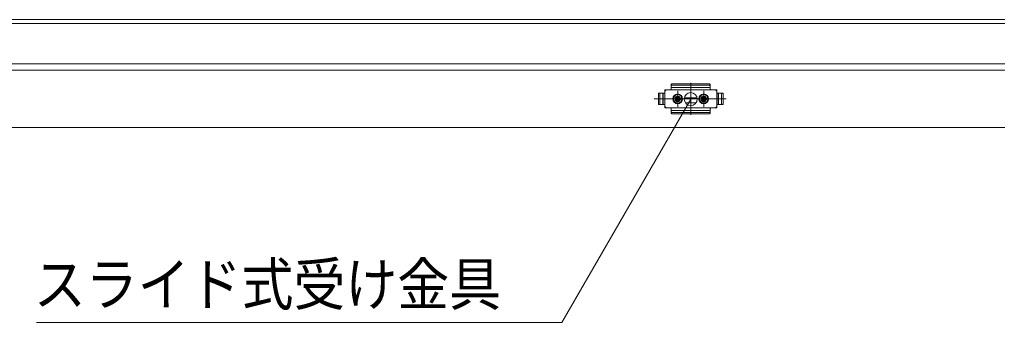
# Model space of a CAD drawing. Units: millimetres, scale not verified. Extents: x -6062 to 6062, y -3045 to 3045.
# Drawn here: x -5249 to -4496, y 1056 to 1289 of the extents above; entities that cross this region are included whole.
import ezdxf
from ezdxf.enums import TextEntityAlignment as Align

# ---------------------------------------------------------------- set-up
doc = ezdxf.new("R2010")
doc.units = ezdxf.units.MM
doc.header["$LTSCALE"] = 20
doc.layers.add('0-3_2寸法-3', color=7, linetype='Continuous', lineweight=9)
doc.layers.add('0-4_3一般', color=7, linetype='Continuous', lineweight=9)
doc.styles.add('ＭＳ ゴシック', font='')
doc.styles.get('ＭＳ ゴシック').set_extended_font_data('MS Gothic')

# ---------------------------------------------------------------- blocks, each defined once
blk = doc.blocks.new('グループ-59')
at = {"layer": '0-4_3一般'}
for p, q in [((-76990, 24996.9), (18350, 24996.9)), ((-59300, 24416.9), (-59300, 24696.9)), ((-59280, 24696.9), (-59300, 24676.9)), ((-59300, 24641.9), (-59300, 24686.9)), ((-59290, 24696.9), (-58510, 24696.9)), ((-59200, 24756.1), (-59200, 24776.7)), ((-59200, 24756.1), (-59200, 24706.9)), ((-58600, 24733.9), (-59200, 24733.9)), ((-58610, 24786.7), (-59190, 24786.7)), ((-58610, 24766.1), (-59190, 24766.1)), ((-58900, 24805.4), (-58900, 24309.2)), ((-58900, 24714.2), (-58900, 24393.1)), ((-58600, 24706.9), (-58600, 24756.1)), ((-58500, 24696.9), (-58590, 24696.9)), ((-58500, 24676.9), (-58520, 24696.9)), ((-58500, 24696.9), (-58500, 24416.9)), ((-58500, 24686.9), (-58500, 24641.9)), ((-58363.1, 24556.9), (-59461.1, 24556.9)), ((-59451.7, 24556.9), (-58353.7, 24556.9)), ((-59398, 24471.9), (-59398, 24641.9)), ((-59398, 24641.9), (-59300, 24641.9)), ((-59398, 24631.9), (-59398, 24481.9)), ((-59374, 24641.9), (-59374, 24471.9)), ((-59328, 24641.9), (-59328, 24471.9)), ((-59324, 24471.9), (-59324, 24641.9)), ((-59300, 24471.9), (-59300, 24641.9)), ((-59223, 24556.9), (-58975, 24556.9)), ((-59165, 24556.9), (-58995, 24556.9)), ((-59144, 24556.9), (-59056, 24556.9)), ((-59116.7, 24562.9), (-59119.8, 24562.9)), ((-59116.7, 24550.9), (-59119.8, 24550.8)), ((-59100, 24433.9), (-59100, 24678.3)), ((-59100, 24661.9), (-59100, 24451.9)), ((-59100, 24633.4), (-59100, 24481.5)), ((-59100, 24512.9), (-59100, 24600.9)), ((-59083.3, 24562.9), (-59080.2, 24562.9)), ((-59083.3, 24550.9), (-59080.2, 24550.8)), ((-58823, 24556.9), (-58575, 24556.9)), ((-58744, 24556.9), (-58656, 24556.9)), ((-58740.1, 24565.5), (-58720.5, 24566.6)), ((-58719.8, 24562.9), (-58740.1, 24565.5)), ((-58719.8, 24550.8), (-58740.1, 24548.3)), ((-58740.1, 24548.3), (-58720.5, 24547.2)), ((-58720.5, 24566.6), (-58713.2, 24570)), ((-58716.7, 24562.9), (-58720.5, 24566.6)), ((-58716.7, 24550.9), (-58720.5, 24547.2)), ((-58720.5, 24547.2), (-58713.2, 24543.7)), ((-58716.7, 24562.9), (-58719.8, 24562.9)), ((-58716.7, 24550.9), (-58719.8, 24550.8)), ((-58709.4, 24566.3), (-58716.7, 24562.9)), ((-58709.4, 24547.5), (-58716.7, 24550.9)), ((-58709.7, 24577.4), (-58713.2, 24570)), ((-58713.2, 24570), (-58709.4, 24566.3)), ((-58713.2, 24543.7), (-58709.4, 24547.5)), ((-58709.7, 24536.4), (-58713.2, 24543.7)), ((-58708.6, 24597.1), (-58709.7, 24577.4)), ((-58706, 24573.6), (-58709.7, 24577.4)), ((-58706, 24540.1), (-58709.7, 24536.4)), ((-58708.6, 24516.7), (-58709.7, 24536.4)), ((-58709.4, 24566.3), (-58706, 24573.6)), ((-58709.4, 24547.5), (-58706, 24540.1)), ((-58706.1, 24576.7), (-58708.6, 24597.1)), ((-58706.1, 24537.1), (-58708.6, 24516.7)), ((-58706, 24573.6), (-58706.1, 24576.7)), ((-58706, 24540.1), (-58706.1, 24537.1)), ((-58700, 24433.9), (-58700, 24678.3)), ((-58700, 24661.9), (-58700, 24451.9)), ((-58700, 24512.9), (-58700, 24600.9)), ((-58694, 24573.6), (-58690.3, 24577.4)), ((-58694, 24573.6), (-58693.9, 24576.7)), ((-58690.6, 24566.3), (-58694, 24573.6)), ((-58690.6, 24547.5), (-58694, 24540.1)), ((-58694, 24540.1), (-58693.9, 24537.1)), ((-58694, 24540.1), (-58690.3, 24536.4)), ((-58693.9, 24576.7), (-58691.4, 24597.1)), ((-58693.9, 24537.1), (-58691.4, 24516.7)), ((-58691.4, 24597.1), (-58690.3, 24577.4)), ((-58691.4, 24516.7), (-58690.3, 24536.4)), ((-58686.8, 24570), (-58690.6, 24566.3)), ((-58690.6, 24566.3), (-58683.3, 24562.9)), ((-58690.6, 24547.5), (-58683.3, 24550.9)), ((-58686.8, 24543.7), (-58690.6, 24547.5)), ((-58690.3, 24577.4), (-58686.8, 24570)), ((-58690.3, 24536.4), (-58686.8, 24543.7)), ((-58679.5, 24566.6), (-58686.8, 24570)), ((-58679.5, 24547.2), (-58686.8, 24543.7)), ((-58683.3, 24562.9), (-58679.5, 24566.6)), ((-58683.3, 24562.9), (-58680.2, 24562.9)), ((-58683.3, 24550.9), (-58680.2, 24550.8)), ((-58683.3, 24550.9), (-58679.5, 24547.2)), ((-58680.2, 24562.9), (-58659.9, 24565.5)), ((-58680.2, 24550.8), (-58659.9, 24548.3)), ((-58659.9, 24565.5), (-58679.5, 24566.6)), ((-58659.9, 24548.3), (-58679.5, 24547.2)), ((-58500, 24641.9), (-58412, 24641.9)), ((-58500, 24641.9), (-58500, 24471.9)), ((-58500, 24641.9), (-58402, 24641.9)), ((-58476, 24641.9), (-58476, 24471.9)), ((-58472, 24471.9), (-58472, 24641.9)), ((-58426, 24471.9), (-58426, 24641.9)), ((-58402, 24641.9), (-58402, 24471.9)), ((-58402, 24481.9), (-58402, 24631.9)), ((-59300, 24471.9), (-59398, 24471.9)), ((-59300, 24426.9), (-59300, 24471.9)), ((-59300, 24436.9), (-59280, 24416.9)), ((-59300, 24416.9), (-59210, 24416.9)), ((-58510, 24416.9), (-59290, 24416.9)), ((-59200, 24406.9), (-59200, 24357.7)), ((-58600, 24357.7), (-58600, 24406.9)), ((-58590, 24416.9), (-58500, 24416.9)), ((-58520, 24416.9), (-58500, 24436.9)), ((-58412, 24471.9), (-58500, 24471.9)), ((-58500, 24471.9), (-58500, 24426.9)), ((-58402, 24471.9), (-58500, 24471.9)), ((-59200, 24379.9), (-58600, 24379.9)), ((-59190, 24347.7), (-58610, 24347.7)), ((-59190, 24327.1), (-58610, 24327.1)), ((-58600, 24357.7), (-58600, 24347.7)), ((-58600, 24337.1), (-58600, 24347.7)), ((-76990, 24116.9), (18350, 24116.9))]:
    blk.add_line(p, q, dxfattribs=at)
for points in [[(-53318, 25096.9), (-76682, 25096.9), (-76682, 25776.9), (-53318, 25776.9)], [(-76680, 25096.9), (-53320, 25096.9), (-53320, 25716.9), (-76680, 25716.9)], [(-59109.4, 24547.5), (-59116.7, 24550.9), (-59120.5, 24547.2), (-59113.2, 24543.7)], [(-59109.4, 24566.3), (-59106, 24573.6), (-59109.7, 24577.4), (-59113.2, 24570)], [(-59090.6, 24547.5), (-59094, 24540.1), (-59090.3, 24536.4), (-59086.8, 24543.7)], [(-59090.6, 24566.3), (-59083.3, 24562.9), (-59079.5, 24566.6), (-59086.8, 24570)]]:
    blk.add_lwpolyline(points, close=True, dxfattribs=at)
for points in [[(-59210, 24696.9), (-59300, 24696.9), (-59300, 24641.9), (-59388, 24641.9)], [(-58600, 24756.1), (-58600, 24766.1), (-58600, 24776.7)], [(-59205, 24556.9), (-59185, 24556.9), (-59165, 24556.9)], [(-59119.8, 24562.9), (-59140.1, 24565.5), (-59120.5, 24566.6)], [(-59119.8, 24550.8), (-59140.1, 24548.3), (-59120.5, 24547.2)], [(-59109.4, 24566.3), (-59116.7, 24562.9), (-59120.5, 24566.6), (-59113.2, 24570)], [(-59109.4, 24547.5), (-59106, 24540.1), (-59109.7, 24536.4), (-59113.2, 24543.7)], [(-59106, 24573.6), (-59106.1, 24576.7), (-59108.6, 24597.1), (-59109.7, 24577.4)], [(-59106, 24540.1), (-59106.1, 24537.1), (-59108.6, 24516.7), (-59109.7, 24536.4)], [(-59094, 24573.6), (-59093.9, 24576.7), (-59091.4, 24597.1), (-59090.3, 24577.4)], [(-59090.6, 24566.3), (-59094, 24573.6), (-59090.3, 24577.4), (-59086.8, 24570)], [(-59094, 24540.1), (-59093.9, 24537.1), (-59091.4, 24516.7), (-59090.3, 24536.4)], [(-59090.6, 24547.5), (-59083.3, 24550.9), (-59079.5, 24547.2), (-59086.8, 24543.7)], [(-59080.2, 24562.9), (-59059.9, 24565.5), (-59079.5, 24566.6)], [(-59080.2, 24550.8), (-59059.9, 24548.3), (-59079.5, 24547.2)], [(-58805, 24556.9), (-58785, 24556.9), (-58765, 24556.9), (-58595, 24556.9)], [(-59388, 24471.9), (-59300, 24471.9), (-59300, 24416.9)], [(-59200, 24357.7), (-59200, 24347.7), (-59200, 24337.1)]]:
    blk.add_lwpolyline(points, dxfattribs=at)
for centre, radius in [((-59100, 24556.9), 75), ((-59100, 24556.9), 65), ((-59100, 24556.9), 42), ((-59100, 24556.9), 40), ((-59100, 24556.9), 40), ((-59100, 24556.9), 32.4), ((-59100, 24556.9), 30), ((-58700, 24556.9), 75), ((-58700, 24556.9), 65), ((-58700, 24556.9), 42), ((-58700, 24556.9), 40), ((-58700, 24556.9), 40), ((-58700, 24556.9), 32.4), ((-58700, 24556.9), 30)]:
    blk.add_circle(centre, radius, dxfattribs=at)
for centre, radius, start, end in [((-59290, 24686.9), 10, 90, 180), ((-59210, 24706.9), 10, 270, 0), ((-59190, 24776.7), 10, 90, 180), ((-59190, 24756.1), 10, 90, 180), ((-58610, 24776.7), 10, 0, 90), ((-58610, 24756.1), 10, 0, 90), ((-58590, 24706.9), 10, 180, 270), ((-58510, 24686.9), 10, 0, 90), ((-59388, 24631.9), 10, 90, 180), ((-59095, 24556.9), 46, 169.19486, 180), ((-59095, 24556.9), 46, 180, 190.80514), ((-59100, 24556.9), 20.7, 162.98773, 197.01227), ((-59100, 24551.9), 46, 79.19486, 100.80514), ((-59100, 24556.9), 20.7, 72.98773, 107.01227), ((-59100, 24556.9), 20.7, 252.98773, 287.01227), ((-59100, 24556.9), 20.7, 342.98773, 17.01227), ((-59105, 24556.9), 46, 0, 10.80514), ((-59105, 24556.9), 46, 349.19486, 0), ((-58695, 24556.9), 46, 169.19486, 180), ((-58695, 24556.9), 46, 180, 190.80514), ((-58700, 24556.9), 20.7, 162.98773, 197.01227), ((-58700, 24551.9), 46, 79.19486, 100.80514), ((-58700, 24556.9), 20.7, 72.98773, 107.01227), ((-58700, 24556.9), 20.7, 252.98773, 287.01227), ((-58700, 24556.9), 20.7, 342.98773, 17.01227), ((-58705, 24556.9), 46, 0, 10.80514), ((-58705, 24556.9), 46, 349.19486, 0), ((-58412, 24631.9), 10, 0, 90), ((-59388, 24481.9), 10, 180, 270), ((-59290, 24426.9), 10, 180, 270), ((-59210, 24406.9), 10, 0, 90), ((-59100, 24561.8), 46, 259.19486, 280.80514), ((-58700, 24561.8), 46, 259.19486, 280.80514), ((-58590, 24406.9), 10, 90, 180), ((-58510, 24426.9), 10, 270, 0), ((-58412, 24481.9), 10, 270, 0), ((-59190, 24357.7), 10, 180, 270), ((-59190, 24337.1), 10, 180, 270), ((-58610, 24357.7), 10, 270, 0), ((-58610, 24337.1), 10, 270, 0)]:
    blk.add_arc(centre, radius, start, end, dxfattribs=at)
blk = doc.blocks.new('グループ-60')
at = {"layer": '0-4_3一般'}
blk.add_blockref('グループ-59', (0, 0), dxfattribs=at)

msp = doc.modelspace()

# ---------------------------------------------------------------- linework, layer by layer
at = {"layer": '0-3_2寸法-3'}
for p, q in [((-4727.61, 1228.68), (-4737.39, 1228.68)), ((-4732.33, 1232.68), (-4732.67, 1232.68)), ((-4732.33, 1232.68), (-4732.67, 1232.68)), ((-4728.5, 1224.68), (-4736.5, 1224.68))]:
    msp.add_line(p, q, dxfattribs=at)
msp.add_lwpolyline([(-4732.5, 1227.68), (-4831.71, 1055.84), (-5236.08, 1055.84)], dxfattribs=at)
msp.add_circle((-4732.5, 1227.68), 5.01, dxfattribs=at)
msp.add_circle((-4732.5, 1227.68), 5.01, dxfattribs=at)

# ---------------------------------------------------------------- block references
at = {"layer": '0-4_3一般', "xscale": 0.05, "yscale": 0.05}
msp.add_blockref('グループ-60', (-1787.5, 0), dxfattribs=at)

# ---------------------------------------------------------------- texts
at = {"layer": '0-3_2寸法-3', "style": 'ＭＳ ゴシック', "width": 0.9}
msp.add_text('スライド式受け金具', height=32.55, dxfattribs=at).set_placement((-5238.01, 1059.19), align=Align.BOTTOM_LEFT)

doc.saveas('drawing.dxf')
